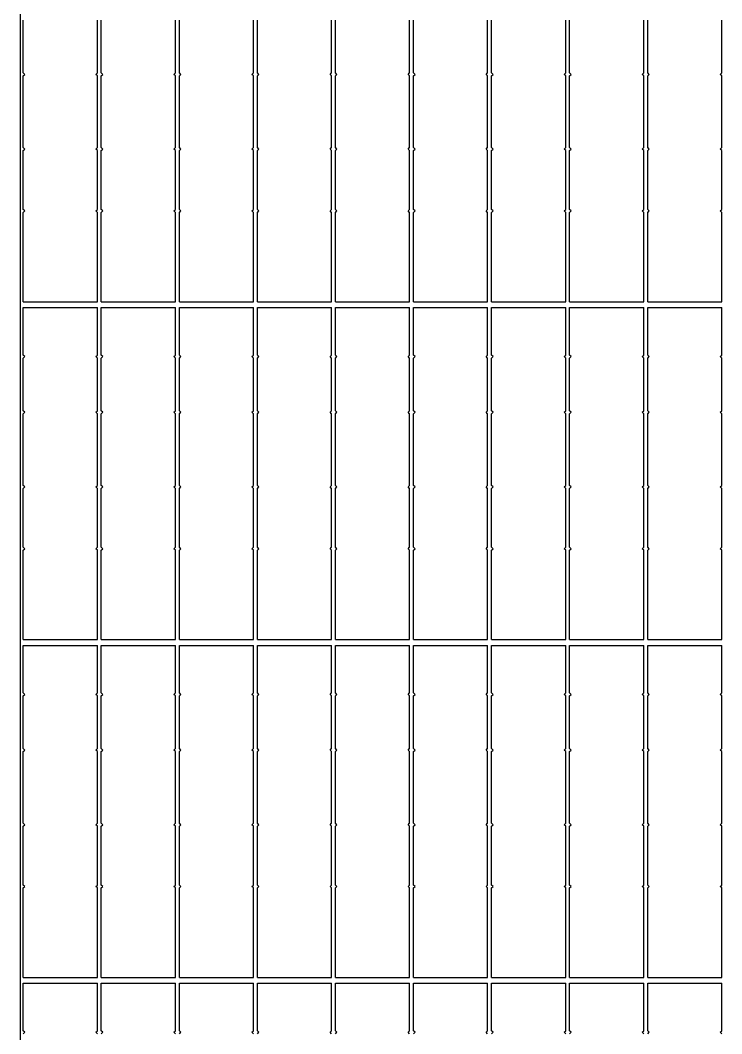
# Model space of a CAD drawing. Header units: millimetres. Extents: x 47861 to 59117, y 10924 to 15324.
# Drawn here: x 57617 to 58327, y 13048 to 14074 of the extents above; entities that cross this region are included whole.
import ezdxf

# ---------------------------------------------------------------- set-up
doc = ezdxf.new("R2010")
doc.units = ezdxf.units.MM

msp = doc.modelspace()

# ---------------------------------------------------------------- linework, layer by layer
at = {"color": 2}
for p, q in [((57617.3, 14809.5), (57617.3, 11009.5)), ((57620.3, 14021.1), (57620.3, 14074.4)), ((57695.3, 14021.1), (57695.3, 14074.4)), ((57699.3, 14021.1), (57699.3, 14074.4)), ((57774.3, 14021.1), (57774.3, 14074.4)), ((57778.3, 14021.1), (57778.3, 14074.4)), ((57853.3, 14021.1), (57853.3, 14074.4)), ((57857.3, 14021.1), (57857.3, 14074.4)), ((57932.3, 14021.1), (57932.3, 14074.4)), ((57936.3, 14021.1), (57936.3, 14074.4)), ((58011.3, 14021.1), (58011.3, 14074.4)), ((58015.3, 14021.1), (58015.3, 14074.4)), ((58090.3, 14021.1), (58090.3, 14074.4)), ((58094.3, 14021.1), (58094.3, 14074.4)), ((58169.3, 14021.1), (58169.3, 14074.4)), ((58173.3, 14021.1), (58173.3, 14074.4)), ((58248.3, 14021.1), (58248.3, 14074.4)), ((58252.3, 14021.1), (58252.3, 14074.4)), ((58327.3, 14021.1), (58327.3, 14074.4)), ((57621.8, 14019.6), (57620.3, 14021.1)), ((57620.3, 14018.1), (57621.8, 14019.6)), ((57620.3, 13945.5), (57620.3, 14018.1)), ((57693.8, 14019.6), (57695.3, 14021.1)), ((57695.3, 14018.1), (57693.8, 14019.6)), ((57695.3, 13945.5), (57695.3, 14018.1)), ((57700.8, 14019.6), (57699.3, 14021.1)), ((57699.3, 14018.1), (57700.8, 14019.6)), ((57699.3, 13945.5), (57699.3, 14018.1)), ((57772.8, 14019.6), (57774.3, 14021.1)), ((57774.3, 14018.1), (57772.8, 14019.6)), ((57774.3, 13945.5), (57774.3, 14018.1)), ((57779.8, 14019.6), (57778.3, 14021.1)), ((57778.3, 14018.1), (57779.8, 14019.6)), ((57778.3, 13945.5), (57778.3, 14018.1)), ((57851.8, 14019.6), (57853.3, 14021.1)), ((57853.3, 14018.1), (57851.8, 14019.6)), ((57853.3, 13945.5), (57853.3, 14018.1)), ((57858.8, 14019.6), (57857.3, 14021.1)), ((57857.3, 14018.1), (57858.8, 14019.6)), ((57857.3, 13945.5), (57857.3, 14018.1)), ((57930.8, 14019.6), (57932.3, 14021.1)), ((57932.3, 14018.1), (57930.8, 14019.6)), ((57932.3, 13945.5), (57932.3, 14018.1)), ((57937.8, 14019.6), (57936.3, 14021.1)), ((57936.3, 14018.1), (57937.8, 14019.6)), ((57936.3, 13945.5), (57936.3, 14018.1)), ((58009.8, 14019.6), (58011.3, 14021.1)), ((58011.3, 14018.1), (58009.8, 14019.6)), ((58011.3, 13945.5), (58011.3, 14018.1)), ((58016.8, 14019.6), (58015.3, 14021.1)), ((58015.3, 14018.1), (58016.8, 14019.6)), ((58015.3, 13945.5), (58015.3, 14018.1)), ((58088.8, 14019.6), (58090.3, 14021.1)), ((58090.3, 14018.1), (58088.8, 14019.6)), ((58090.3, 13945.5), (58090.3, 14018.1)), ((58095.8, 14019.6), (58094.3, 14021.1)), ((58094.3, 14018.1), (58095.8, 14019.6)), ((58094.3, 13945.5), (58094.3, 14018.1)), ((58167.8, 14019.6), (58169.3, 14021.1)), ((58169.3, 14018.1), (58167.8, 14019.6)), ((58169.3, 13945.5), (58169.3, 14018.1)), ((58174.8, 14019.6), (58173.3, 14021.1)), ((58173.3, 14018.1), (58174.8, 14019.6)), ((58173.3, 13945.5), (58173.3, 14018.1)), ((58246.8, 14019.6), (58248.3, 14021.1)), ((58248.3, 14018.1), (58246.8, 14019.6)), ((58248.3, 13945.5), (58248.3, 14018.1)), ((58253.8, 14019.6), (58252.3, 14021.1)), ((58252.3, 14018.1), (58253.8, 14019.6)), ((58252.3, 13945.5), (58252.3, 14018.1)), ((58325.8, 14019.6), (58327.3, 14021.1)), ((58327.3, 14018.1), (58325.8, 14019.6)), ((58327.3, 13945.5), (58327.3, 14018.1)), ((57621.8, 13944), (57620.3, 13945.5)), ((57620.3, 13942.5), (57621.8, 13944)), ((57693.8, 13944), (57695.3, 13945.5)), ((57695.3, 13942.5), (57693.8, 13944)), ((57700.8, 13944), (57699.3, 13945.5)), ((57699.3, 13942.5), (57700.8, 13944)), ((57772.8, 13944), (57774.3, 13945.5)), ((57774.3, 13942.5), (57772.8, 13944)), ((57779.8, 13944), (57778.3, 13945.5)), ((57778.3, 13942.5), (57779.8, 13944)), ((57851.8, 13944), (57853.3, 13945.5)), ((57853.3, 13942.5), (57851.8, 13944)), ((57858.8, 13944), (57857.3, 13945.5)), ((57857.3, 13942.5), (57858.8, 13944)), ((57930.8, 13944), (57932.3, 13945.5)), ((57932.3, 13942.5), (57930.8, 13944)), ((57937.8, 13944), (57936.3, 13945.5)), ((57936.3, 13942.5), (57937.8, 13944)), ((58009.8, 13944), (58011.3, 13945.5)), ((58011.3, 13942.5), (58009.8, 13944)), ((58016.8, 13944), (58015.3, 13945.5)), ((58015.3, 13942.5), (58016.8, 13944)), ((58088.8, 13944), (58090.3, 13945.5)), ((58090.3, 13942.5), (58088.8, 13944)), ((58095.8, 13944), (58094.3, 13945.5)), ((58094.3, 13942.5), (58095.8, 13944)), ((58167.8, 13944), (58169.3, 13945.5)), ((58169.3, 13942.5), (58167.8, 13944)), ((58174.8, 13944), (58173.3, 13945.5)), ((58173.3, 13942.5), (58174.8, 13944)), ((58246.8, 13944), (58248.3, 13945.5)), ((58248.3, 13942.5), (58246.8, 13944)), ((58253.8, 13944), (58252.3, 13945.5)), ((58252.3, 13942.5), (58253.8, 13944)), ((58325.8, 13944), (58327.3, 13945.5)), ((58327.3, 13942.5), (58325.8, 13944)), ((57620.3, 13883), (57620.3, 13942.5)), ((57695.3, 13883), (57695.3, 13942.5)), ((57699.3, 13883), (57699.3, 13942.5)), ((57774.3, 13883), (57774.3, 13942.5)), ((57778.3, 13883), (57778.3, 13942.5)), ((57853.3, 13883), (57853.3, 13942.5)), ((57857.3, 13883), (57857.3, 13942.5)), ((57932.3, 13883), (57932.3, 13942.5)), ((57936.3, 13883), (57936.3, 13942.5)), ((58011.3, 13883), (58011.3, 13942.5)), ((58015.3, 13883), (58015.3, 13942.5)), ((58090.3, 13883), (58090.3, 13942.5)), ((58094.3, 13883), (58094.3, 13942.5)), ((58169.3, 13883), (58169.3, 13942.5)), ((58173.3, 13883), (58173.3, 13942.5)), ((58248.3, 13883), (58248.3, 13942.5)), ((58252.3, 13883), (58252.3, 13942.5)), ((58327.3, 13883), (58327.3, 13942.5)), ((57621.8, 13881.5), (57620.3, 13883)), ((57693.8, 13881.5), (57695.3, 13883)), ((57700.8, 13881.5), (57699.3, 13883)), ((57772.8, 13881.5), (57774.3, 13883)), ((57779.8, 13881.5), (57778.3, 13883)), ((57851.8, 13881.5), (57853.3, 13883)), ((57858.8, 13881.5), (57857.3, 13883)), ((57930.8, 13881.5), (57932.3, 13883)), ((57937.8, 13881.5), (57936.3, 13883)), ((58009.8, 13881.5), (58011.3, 13883)), ((58016.8, 13881.5), (58015.3, 13883)), ((58088.8, 13881.5), (58090.3, 13883)), ((58095.8, 13881.5), (58094.3, 13883)), ((58167.8, 13881.5), (58169.3, 13883)), ((58174.8, 13881.5), (58173.3, 13883)), ((58246.8, 13881.5), (58248.3, 13883)), ((58253.8, 13881.5), (58252.3, 13883)), ((58325.8, 13881.5), (58327.3, 13883)), ((57620.3, 13880), (57621.8, 13881.5)), ((57620.3, 13789.5), (57620.3, 13880)), ((57695.3, 13880), (57693.8, 13881.5)), ((57695.3, 13789.5), (57695.3, 13880)), ((57699.3, 13880), (57700.8, 13881.5)), ((57699.3, 13789.5), (57699.3, 13880)), ((57774.3, 13880), (57772.8, 13881.5)), ((57774.3, 13789.5), (57774.3, 13880)), ((57778.3, 13880), (57779.8, 13881.5)), ((57778.3, 13789.5), (57778.3, 13880)), ((57853.3, 13880), (57851.8, 13881.5)), ((57853.3, 13789.5), (57853.3, 13880)), ((57857.3, 13880), (57858.8, 13881.5)), ((57857.3, 13789.5), (57857.3, 13880)), ((57932.3, 13880), (57930.8, 13881.5)), ((57932.3, 13789.5), (57932.3, 13880)), ((57936.3, 13880), (57937.8, 13881.5)), ((57936.3, 13789.5), (57936.3, 13880)), ((58011.3, 13880), (58009.8, 13881.5)), ((58011.3, 13789.5), (58011.3, 13880)), ((58015.3, 13880), (58016.8, 13881.5)), ((58015.3, 13789.5), (58015.3, 13880)), ((58090.3, 13880), (58088.8, 13881.5)), ((58090.3, 13789.5), (58090.3, 13880)), ((58094.3, 13880), (58095.8, 13881.5)), ((58094.3, 13789.5), (58094.3, 13880)), ((58169.3, 13880), (58167.8, 13881.5)), ((58169.3, 13789.5), (58169.3, 13880)), ((58173.3, 13880), (58174.8, 13881.5)), ((58173.3, 13789.5), (58173.3, 13880)), ((58248.3, 13880), (58246.8, 13881.5)), ((58248.3, 13789.5), (58248.3, 13880)), ((58252.3, 13880), (58253.8, 13881.5)), ((58252.3, 13789.5), (58252.3, 13880)), ((58327.3, 13880), (58325.8, 13881.5)), ((58327.3, 13789.5), (58327.3, 13880)), ((57620.3, 13789.5), (57695.3, 13789.5)), ((57699.3, 13789.5), (57774.3, 13789.5)), ((57778.3, 13789.5), (57853.3, 13789.5)), ((57857.3, 13789.5), (57932.3, 13789.5)), ((57936.3, 13789.5), (58011.3, 13789.5)), ((58015.3, 13789.5), (58090.3, 13789.5)), ((58094.3, 13789.5), (58169.3, 13789.5)), ((58173.3, 13789.5), (58248.3, 13789.5)), ((58252.3, 13789.5), (58327.3, 13789.5)), ((57620.3, 13735.4), (57620.3, 13783.5)), ((57620.3, 13783.5), (57695.3, 13783.5)), ((57695.3, 13735.4), (57695.3, 13783.5)), ((57699.3, 13735.4), (57699.3, 13783.5)), ((57699.3, 13783.5), (57774.3, 13783.5)), ((57774.3, 13735.4), (57774.3, 13783.5)), ((57778.3, 13735.4), (57778.3, 13783.5)), ((57778.3, 13783.5), (57853.3, 13783.5)), ((57853.3, 13735.4), (57853.3, 13783.5)), ((57857.3, 13735.4), (57857.3, 13783.5)), ((57857.3, 13783.5), (57932.3, 13783.5)), ((57932.3, 13735.4), (57932.3, 13783.5)), ((57936.3, 13735.4), (57936.3, 13783.5)), ((57936.3, 13783.5), (58011.3, 13783.5)), ((58011.3, 13735.4), (58011.3, 13783.5)), ((58015.3, 13735.4), (58015.3, 13783.5)), ((58015.3, 13783.5), (58090.3, 13783.5)), ((58090.3, 13735.4), (58090.3, 13783.5)), ((58094.3, 13735.4), (58094.3, 13783.5)), ((58094.3, 13783.5), (58169.3, 13783.5)), ((58169.3, 13735.4), (58169.3, 13783.5)), ((58173.3, 13735.4), (58173.3, 13783.5)), ((58173.3, 13783.5), (58248.3, 13783.5)), ((58248.3, 13735.4), (58248.3, 13783.5)), ((58252.3, 13735.4), (58252.3, 13783.5)), ((58252.3, 13783.5), (58327.3, 13783.5)), ((58327.3, 13735.4), (58327.3, 13783.5)), ((57621.8, 13733.9), (57620.3, 13735.4)), ((57620.3, 13732.4), (57621.8, 13733.9)), ((57620.3, 13679.1), (57620.3, 13732.4)), ((57693.8, 13733.9), (57695.3, 13735.4)), ((57695.3, 13732.4), (57693.8, 13733.9)), ((57695.3, 13679.1), (57695.3, 13732.4)), ((57700.8, 13733.9), (57699.3, 13735.4)), ((57699.3, 13732.4), (57700.8, 13733.9)), ((57699.3, 13679.1), (57699.3, 13732.4)), ((57772.8, 13733.9), (57774.3, 13735.4)), ((57774.3, 13732.4), (57772.8, 13733.9)), ((57774.3, 13679.1), (57774.3, 13732.4)), ((57779.8, 13733.9), (57778.3, 13735.4)), ((57778.3, 13732.4), (57779.8, 13733.9)), ((57778.3, 13679.1), (57778.3, 13732.4)), ((57851.8, 13733.9), (57853.3, 13735.4)), ((57853.3, 13732.4), (57851.8, 13733.9)), ((57853.3, 13679.1), (57853.3, 13732.4)), ((57858.8, 13733.9), (57857.3, 13735.4)), ((57857.3, 13732.4), (57858.8, 13733.9)), ((57857.3, 13679.1), (57857.3, 13732.4)), ((57930.8, 13733.9), (57932.3, 13735.4)), ((57932.3, 13732.4), (57930.8, 13733.9)), ((57932.3, 13679.1), (57932.3, 13732.4)), ((57937.8, 13733.9), (57936.3, 13735.4)), ((57936.3, 13732.4), (57937.8, 13733.9)), ((57936.3, 13679.1), (57936.3, 13732.4)), ((58009.8, 13733.9), (58011.3, 13735.4)), ((58011.3, 13732.4), (58009.8, 13733.9)), ((58011.3, 13679.1), (58011.3, 13732.4)), ((58016.8, 13733.9), (58015.3, 13735.4)), ((58015.3, 13732.4), (58016.8, 13733.9)), ((58015.3, 13679.1), (58015.3, 13732.4)), ((58088.8, 13733.9), (58090.3, 13735.4)), ((58090.3, 13732.4), (58088.8, 13733.9)), ((58090.3, 13679.1), (58090.3, 13732.4)), ((58095.8, 13733.9), (58094.3, 13735.4)), ((58094.3, 13732.4), (58095.8, 13733.9)), ((58094.3, 13679.1), (58094.3, 13732.4)), ((58167.8, 13733.9), (58169.3, 13735.4)), ((58169.3, 13732.4), (58167.8, 13733.9)), ((58169.3, 13679.1), (58169.3, 13732.4)), ((58174.8, 13733.9), (58173.3, 13735.4)), ((58173.3, 13732.4), (58174.8, 13733.9)), ((58173.3, 13679.1), (58173.3, 13732.4)), ((58246.8, 13733.9), (58248.3, 13735.4)), ((58248.3, 13732.4), (58246.8, 13733.9)), ((58248.3, 13679.1), (58248.3, 13732.4)), ((58253.8, 13733.9), (58252.3, 13735.4)), ((58252.3, 13732.4), (58253.8, 13733.9)), ((58252.3, 13679.1), (58252.3, 13732.4)), ((58325.8, 13733.9), (58327.3, 13735.4)), ((58327.3, 13732.4), (58325.8, 13733.9)), ((58327.3, 13679.1), (58327.3, 13732.4)), ((57621.8, 13677.6), (57620.3, 13679.1)), ((57620.3, 13676.1), (57621.8, 13677.6)), ((57693.8, 13677.6), (57695.3, 13679.1)), ((57695.3, 13676.1), (57693.8, 13677.6)), ((57700.8, 13677.6), (57699.3, 13679.1)), ((57699.3, 13676.1), (57700.8, 13677.6)), ((57772.8, 13677.6), (57774.3, 13679.1)), ((57774.3, 13676.1), (57772.8, 13677.6)), ((57779.8, 13677.6), (57778.3, 13679.1)), ((57778.3, 13676.1), (57779.8, 13677.6)), ((57851.8, 13677.6), (57853.3, 13679.1)), ((57853.3, 13676.1), (57851.8, 13677.6)), ((57858.8, 13677.6), (57857.3, 13679.1)), ((57857.3, 13676.1), (57858.8, 13677.6)), ((57930.8, 13677.6), (57932.3, 13679.1)), ((57932.3, 13676.1), (57930.8, 13677.6)), ((57937.8, 13677.6), (57936.3, 13679.1)), ((57936.3, 13676.1), (57937.8, 13677.6)), ((58009.8, 13677.6), (58011.3, 13679.1)), ((58011.3, 13676.1), (58009.8, 13677.6)), ((58016.8, 13677.6), (58015.3, 13679.1)), ((58015.3, 13676.1), (58016.8, 13677.6)), ((58088.8, 13677.6), (58090.3, 13679.1)), ((58090.3, 13676.1), (58088.8, 13677.6)), ((58095.8, 13677.6), (58094.3, 13679.1)), ((58094.3, 13676.1), (58095.8, 13677.6)), ((58167.8, 13677.6), (58169.3, 13679.1)), ((58169.3, 13676.1), (58167.8, 13677.6)), ((58174.8, 13677.6), (58173.3, 13679.1)), ((58173.3, 13676.1), (58174.8, 13677.6)), ((58246.8, 13677.6), (58248.3, 13679.1)), ((58248.3, 13676.1), (58246.8, 13677.6)), ((58253.8, 13677.6), (58252.3, 13679.1)), ((58252.3, 13676.1), (58253.8, 13677.6)), ((58325.8, 13677.6), (58327.3, 13679.1)), ((58327.3, 13676.1), (58325.8, 13677.6)), ((57620.3, 13603.5), (57620.3, 13676.1)), ((57695.3, 13603.5), (57695.3, 13676.1)), ((57699.3, 13603.5), (57699.3, 13676.1)), ((57774.3, 13603.5), (57774.3, 13676.1)), ((57778.3, 13603.5), (57778.3, 13676.1)), ((57853.3, 13603.5), (57853.3, 13676.1)), ((57857.3, 13603.5), (57857.3, 13676.1)), ((57932.3, 13603.5), (57932.3, 13676.1)), ((57936.3, 13603.5), (57936.3, 13676.1)), ((58011.3, 13603.5), (58011.3, 13676.1)), ((58015.3, 13603.5), (58015.3, 13676.1)), ((58090.3, 13603.5), (58090.3, 13676.1)), ((58094.3, 13603.5), (58094.3, 13676.1)), ((58169.3, 13603.5), (58169.3, 13676.1)), ((58173.3, 13603.5), (58173.3, 13676.1)), ((58248.3, 13603.5), (58248.3, 13676.1)), ((58252.3, 13603.5), (58252.3, 13676.1)), ((58327.3, 13603.5), (58327.3, 13676.1)), ((57621.8, 13602), (57620.3, 13603.5)), ((57620.3, 13600.5), (57621.8, 13602)), ((57620.3, 13541), (57620.3, 13600.5)), ((57693.8, 13602), (57695.3, 13603.5)), ((57695.3, 13600.5), (57693.8, 13602)), ((57695.3, 13541), (57695.3, 13600.5)), ((57700.8, 13602), (57699.3, 13603.5)), ((57699.3, 13600.5), (57700.8, 13602)), ((57699.3, 13541), (57699.3, 13600.5)), ((57772.8, 13602), (57774.3, 13603.5)), ((57774.3, 13600.5), (57772.8, 13602)), ((57774.3, 13541), (57774.3, 13600.5)), ((57779.8, 13602), (57778.3, 13603.5)), ((57778.3, 13600.5), (57779.8, 13602)), ((57778.3, 13541), (57778.3, 13600.5)), ((57851.8, 13602), (57853.3, 13603.5)), ((57853.3, 13600.5), (57851.8, 13602)), ((57853.3, 13541), (57853.3, 13600.5)), ((57858.8, 13602), (57857.3, 13603.5)), ((57857.3, 13600.5), (57858.8, 13602)), ((57857.3, 13541), (57857.3, 13600.5)), ((57930.8, 13602), (57932.3, 13603.5)), ((57932.3, 13600.5), (57930.8, 13602)), ((57932.3, 13541), (57932.3, 13600.5)), ((57937.8, 13602), (57936.3, 13603.5)), ((57936.3, 13600.5), (57937.8, 13602)), ((57936.3, 13541), (57936.3, 13600.5)), ((58009.8, 13602), (58011.3, 13603.5)), ((58011.3, 13600.5), (58009.8, 13602)), ((58011.3, 13541), (58011.3, 13600.5)), ((58016.8, 13602), (58015.3, 13603.5)), ((58015.3, 13600.5), (58016.8, 13602)), ((58015.3, 13541), (58015.3, 13600.5)), ((58088.8, 13602), (58090.3, 13603.5)), ((58090.3, 13600.5), (58088.8, 13602)), ((58090.3, 13541), (58090.3, 13600.5)), ((58095.8, 13602), (58094.3, 13603.5)), ((58094.3, 13600.5), (58095.8, 13602)), ((58094.3, 13541), (58094.3, 13600.5)), ((58167.8, 13602), (58169.3, 13603.5)), ((58169.3, 13600.5), (58167.8, 13602)), ((58169.3, 13541), (58169.3, 13600.5)), ((58174.8, 13602), (58173.3, 13603.5)), ((58173.3, 13600.5), (58174.8, 13602)), ((58173.3, 13541), (58173.3, 13600.5)), ((58246.8, 13602), (58248.3, 13603.5)), ((58248.3, 13600.5), (58246.8, 13602)), ((58248.3, 13541), (58248.3, 13600.5)), ((58253.8, 13602), (58252.3, 13603.5)), ((58252.3, 13600.5), (58253.8, 13602)), ((58252.3, 13541), (58252.3, 13600.5)), ((58325.8, 13602), (58327.3, 13603.5)), ((58327.3, 13600.5), (58325.8, 13602)), ((58327.3, 13541), (58327.3, 13600.5)), ((57621.8, 13539.5), (57620.3, 13541)), ((57620.3, 13538), (57621.8, 13539.5)), ((57620.3, 13447.5), (57620.3, 13538)), ((57693.8, 13539.5), (57695.3, 13541)), ((57695.3, 13538), (57693.8, 13539.5)), ((57695.3, 13447.5), (57695.3, 13538)), ((57700.8, 13539.5), (57699.3, 13541)), ((57699.3, 13538), (57700.8, 13539.5)), ((57699.3, 13447.5), (57699.3, 13538)), ((57772.8, 13539.5), (57774.3, 13541)), ((57774.3, 13538), (57772.8, 13539.5)), ((57774.3, 13447.5), (57774.3, 13538)), ((57779.8, 13539.5), (57778.3, 13541)), ((57778.3, 13538), (57779.8, 13539.5)), ((57778.3, 13447.5), (57778.3, 13538)), ((57851.8, 13539.5), (57853.3, 13541)), ((57853.3, 13538), (57851.8, 13539.5)), ((57853.3, 13447.5), (57853.3, 13538)), ((57858.8, 13539.5), (57857.3, 13541)), ((57857.3, 13538), (57858.8, 13539.5)), ((57857.3, 13447.5), (57857.3, 13538)), ((57930.8, 13539.5), (57932.3, 13541)), ((57932.3, 13538), (57930.8, 13539.5)), ((57932.3, 13447.5), (57932.3, 13538)), ((57937.8, 13539.5), (57936.3, 13541)), ((57936.3, 13538), (57937.8, 13539.5)), ((57936.3, 13447.5), (57936.3, 13538)), ((58009.8, 13539.5), (58011.3, 13541)), ((58011.3, 13538), (58009.8, 13539.5)), ((58011.3, 13447.5), (58011.3, 13538)), ((58016.8, 13539.5), (58015.3, 13541)), ((58015.3, 13538), (58016.8, 13539.5)), ((58015.3, 13447.5), (58015.3, 13538)), ((58088.8, 13539.5), (58090.3, 13541)), ((58090.3, 13538), (58088.8, 13539.5)), ((58090.3, 13447.5), (58090.3, 13538)), ((58095.8, 13539.5), (58094.3, 13541)), ((58094.3, 13538), (58095.8, 13539.5)), ((58094.3, 13447.5), (58094.3, 13538)), ((58167.8, 13539.5), (58169.3, 13541)), ((58169.3, 13538), (58167.8, 13539.5)), ((58169.3, 13447.5), (58169.3, 13538)), ((58174.8, 13539.5), (58173.3, 13541)), ((58173.3, 13538), (58174.8, 13539.5)), ((58173.3, 13447.5), (58173.3, 13538)), ((58246.8, 13539.5), (58248.3, 13541)), ((58248.3, 13538), (58246.8, 13539.5)), ((58248.3, 13447.5), (58248.3, 13538)), ((58253.8, 13539.5), (58252.3, 13541)), ((58252.3, 13538), (58253.8, 13539.5)), ((58252.3, 13447.5), (58252.3, 13538)), ((58325.8, 13539.5), (58327.3, 13541)), ((58327.3, 13538), (58325.8, 13539.5)), ((58327.3, 13447.5), (58327.3, 13538)), ((57620.3, 13447.5), (57695.3, 13447.5)), ((57620.3, 13393.4), (57620.3, 13441.5)), ((57620.3, 13441.5), (57695.3, 13441.5)), ((57695.3, 13393.4), (57695.3, 13441.5)), ((57699.3, 13447.5), (57774.3, 13447.5)), ((57699.3, 13393.4), (57699.3, 13441.5)), ((57699.3, 13441.5), (57774.3, 13441.5)), ((57774.3, 13393.4), (57774.3, 13441.5)), ((57778.3, 13447.5), (57853.3, 13447.5)), ((57778.3, 13393.4), (57778.3, 13441.5)), ((57778.3, 13441.5), (57853.3, 13441.5)), ((57853.3, 13393.4), (57853.3, 13441.5)), ((57857.3, 13447.5), (57932.3, 13447.5)), ((57857.3, 13393.4), (57857.3, 13441.5)), ((57857.3, 13441.5), (57932.3, 13441.5)), ((57932.3, 13393.4), (57932.3, 13441.5)), ((57936.3, 13447.5), (58011.3, 13447.5)), ((57936.3, 13393.4), (57936.3, 13441.5)), ((57936.3, 13441.5), (58011.3, 13441.5)), ((58011.3, 13393.4), (58011.3, 13441.5)), ((58015.3, 13447.5), (58090.3, 13447.5)), ((58015.3, 13393.4), (58015.3, 13441.5)), ((58015.3, 13441.5), (58090.3, 13441.5)), ((58090.3, 13393.4), (58090.3, 13441.5)), ((58094.3, 13447.5), (58169.3, 13447.5)), ((58094.3, 13393.4), (58094.3, 13441.5)), ((58094.3, 13441.5), (58169.3, 13441.5)), ((58169.3, 13393.4), (58169.3, 13441.5)), ((58173.3, 13447.5), (58248.3, 13447.5)), ((58173.3, 13393.4), (58173.3, 13441.5)), ((58173.3, 13441.5), (58248.3, 13441.5)), ((58248.3, 13393.4), (58248.3, 13441.5)), ((58252.3, 13447.5), (58327.3, 13447.5)), ((58252.3, 13393.4), (58252.3, 13441.5)), ((58252.3, 13441.5), (58327.3, 13441.5)), ((58327.3, 13393.4), (58327.3, 13441.5)), ((57621.8, 13391.9), (57620.3, 13393.4)), ((57620.3, 13390.4), (57621.8, 13391.9)), ((57620.3, 13337.1), (57620.3, 13390.4)), ((57693.8, 13391.9), (57695.3, 13393.4)), ((57695.3, 13390.4), (57693.8, 13391.9)), ((57695.3, 13337.1), (57695.3, 13390.4)), ((57700.8, 13391.9), (57699.3, 13393.4)), ((57699.3, 13390.4), (57700.8, 13391.9)), ((57699.3, 13337.1), (57699.3, 13390.4)), ((57772.8, 13391.9), (57774.3, 13393.4)), ((57774.3, 13390.4), (57772.8, 13391.9)), ((57774.3, 13337.1), (57774.3, 13390.4)), ((57779.8, 13391.9), (57778.3, 13393.4)), ((57778.3, 13390.4), (57779.8, 13391.9)), ((57778.3, 13337.1), (57778.3, 13390.4)), ((57851.8, 13391.9), (57853.3, 13393.4)), ((57853.3, 13390.4), (57851.8, 13391.9)), ((57853.3, 13337.1), (57853.3, 13390.4)), ((57858.8, 13391.9), (57857.3, 13393.4)), ((57857.3, 13390.4), (57858.8, 13391.9)), ((57857.3, 13337.1), (57857.3, 13390.4)), ((57930.8, 13391.9), (57932.3, 13393.4)), ((57932.3, 13390.4), (57930.8, 13391.9)), ((57932.3, 13337.1), (57932.3, 13390.4)), ((57937.8, 13391.9), (57936.3, 13393.4)), ((57936.3, 13390.4), (57937.8, 13391.9)), ((57936.3, 13337.1), (57936.3, 13390.4)), ((58009.8, 13391.9), (58011.3, 13393.4)), ((58011.3, 13390.4), (58009.8, 13391.9)), ((58011.3, 13337.1), (58011.3, 13390.4)), ((58016.8, 13391.9), (58015.3, 13393.4)), ((58015.3, 13390.4), (58016.8, 13391.9)), ((58015.3, 13337.1), (58015.3, 13390.4)), ((58088.8, 13391.9), (58090.3, 13393.4)), ((58090.3, 13390.4), (58088.8, 13391.9)), ((58090.3, 13337.1), (58090.3, 13390.4)), ((58095.8, 13391.9), (58094.3, 13393.4)), ((58094.3, 13390.4), (58095.8, 13391.9)), ((58094.3, 13337.1), (58094.3, 13390.4)), ((58167.8, 13391.9), (58169.3, 13393.4)), ((58169.3, 13390.4), (58167.8, 13391.9)), ((58169.3, 13337.1), (58169.3, 13390.4)), ((58174.8, 13391.9), (58173.3, 13393.4)), ((58173.3, 13390.4), (58174.8, 13391.9)), ((58173.3, 13337.1), (58173.3, 13390.4)), ((58246.8, 13391.9), (58248.3, 13393.4)), ((58248.3, 13390.4), (58246.8, 13391.9)), ((58248.3, 13337.1), (58248.3, 13390.4)), ((58253.8, 13391.9), (58252.3, 13393.4)), ((58252.3, 13390.4), (58253.8, 13391.9)), ((58252.3, 13337.1), (58252.3, 13390.4)), ((58325.8, 13391.9), (58327.3, 13393.4)), ((58327.3, 13390.4), (58325.8, 13391.9)), ((58327.3, 13337.1), (58327.3, 13390.4)), ((57621.8, 13335.6), (57620.3, 13337.1)), ((57620.3, 13334.1), (57621.8, 13335.6)), ((57620.3, 13261.5), (57620.3, 13334.1)), ((57693.8, 13335.6), (57695.3, 13337.1)), ((57695.3, 13334.1), (57693.8, 13335.6)), ((57695.3, 13261.5), (57695.3, 13334.1)), ((57700.8, 13335.6), (57699.3, 13337.1)), ((57699.3, 13334.1), (57700.8, 13335.6)), ((57699.3, 13261.5), (57699.3, 13334.1)), ((57772.8, 13335.6), (57774.3, 13337.1)), ((57774.3, 13334.1), (57772.8, 13335.6)), ((57774.3, 13261.5), (57774.3, 13334.1)), ((57779.8, 13335.6), (57778.3, 13337.1)), ((57778.3, 13334.1), (57779.8, 13335.6)), ((57778.3, 13261.5), (57778.3, 13334.1)), ((57851.8, 13335.6), (57853.3, 13337.1)), ((57853.3, 13334.1), (57851.8, 13335.6)), ((57853.3, 13261.5), (57853.3, 13334.1)), ((57858.8, 13335.6), (57857.3, 13337.1)), ((57857.3, 13334.1), (57858.8, 13335.6)), ((57857.3, 13261.5), (57857.3, 13334.1)), ((57930.8, 13335.6), (57932.3, 13337.1)), ((57932.3, 13334.1), (57930.8, 13335.6)), ((57932.3, 13261.5), (57932.3, 13334.1)), ((57937.8, 13335.6), (57936.3, 13337.1)), ((57936.3, 13334.1), (57937.8, 13335.6)), ((57936.3, 13261.5), (57936.3, 13334.1)), ((58009.8, 13335.6), (58011.3, 13337.1)), ((58011.3, 13334.1), (58009.8, 13335.6)), ((58011.3, 13261.5), (58011.3, 13334.1)), ((58016.8, 13335.6), (58015.3, 13337.1)), ((58015.3, 13334.1), (58016.8, 13335.6)), ((58015.3, 13261.5), (58015.3, 13334.1)), ((58088.8, 13335.6), (58090.3, 13337.1)), ((58090.3, 13334.1), (58088.8, 13335.6)), ((58090.3, 13261.5), (58090.3, 13334.1)), ((58095.8, 13335.6), (58094.3, 13337.1)), ((58094.3, 13334.1), (58095.8, 13335.6)), ((58094.3, 13261.5), (58094.3, 13334.1)), ((58167.8, 13335.6), (58169.3, 13337.1)), ((58169.3, 13334.1), (58167.8, 13335.6)), ((58169.3, 13261.5), (58169.3, 13334.1)), ((58174.8, 13335.6), (58173.3, 13337.1)), ((58173.3, 13334.1), (58174.8, 13335.6)), ((58173.3, 13261.5), (58173.3, 13334.1)), ((58246.8, 13335.6), (58248.3, 13337.1)), ((58248.3, 13334.1), (58246.8, 13335.6)), ((58248.3, 13261.5), (58248.3, 13334.1)), ((58253.8, 13335.6), (58252.3, 13337.1)), ((58252.3, 13334.1), (58253.8, 13335.6)), ((58252.3, 13261.5), (58252.3, 13334.1)), ((58325.8, 13335.6), (58327.3, 13337.1)), ((58327.3, 13334.1), (58325.8, 13335.6)), ((58327.3, 13261.5), (58327.3, 13334.1)), ((57621.8, 13260), (57620.3, 13261.5)), ((57620.3, 13258.5), (57621.8, 13260)), ((57620.3, 13199), (57620.3, 13258.5)), ((57693.8, 13260), (57695.3, 13261.5)), ((57695.3, 13258.5), (57693.8, 13260)), ((57695.3, 13199), (57695.3, 13258.5)), ((57700.8, 13260), (57699.3, 13261.5)), ((57699.3, 13258.5), (57700.8, 13260)), ((57699.3, 13199), (57699.3, 13258.5)), ((57772.8, 13260), (57774.3, 13261.5)), ((57774.3, 13258.5), (57772.8, 13260)), ((57774.3, 13199), (57774.3, 13258.5)), ((57779.8, 13260), (57778.3, 13261.5)), ((57778.3, 13258.5), (57779.8, 13260)), ((57778.3, 13199), (57778.3, 13258.5)), ((57851.8, 13260), (57853.3, 13261.5)), ((57853.3, 13258.5), (57851.8, 13260)), ((57853.3, 13199), (57853.3, 13258.5)), ((57858.8, 13260), (57857.3, 13261.5)), ((57857.3, 13258.5), (57858.8, 13260)), ((57857.3, 13199), (57857.3, 13258.5)), ((57930.8, 13260), (57932.3, 13261.5)), ((57932.3, 13258.5), (57930.8, 13260)), ((57932.3, 13199), (57932.3, 13258.5)), ((57937.8, 13260), (57936.3, 13261.5)), ((57936.3, 13258.5), (57937.8, 13260)), ((57936.3, 13199), (57936.3, 13258.5)), ((58009.8, 13260), (58011.3, 13261.5)), ((58011.3, 13258.5), (58009.8, 13260)), ((58011.3, 13199), (58011.3, 13258.5)), ((58016.8, 13260), (58015.3, 13261.5)), ((58015.3, 13258.5), (58016.8, 13260)), ((58015.3, 13199), (58015.3, 13258.5)), ((58088.8, 13260), (58090.3, 13261.5)), ((58090.3, 13258.5), (58088.8, 13260)), ((58090.3, 13199), (58090.3, 13258.5)), ((58095.8, 13260), (58094.3, 13261.5)), ((58094.3, 13258.5), (58095.8, 13260)), ((58094.3, 13199), (58094.3, 13258.5)), ((58167.8, 13260), (58169.3, 13261.5)), ((58169.3, 13258.5), (58167.8, 13260)), ((58169.3, 13199), (58169.3, 13258.5)), ((58174.8, 13260), (58173.3, 13261.5)), ((58173.3, 13258.5), (58174.8, 13260)), ((58173.3, 13199), (58173.3, 13258.5)), ((58246.8, 13260), (58248.3, 13261.5)), ((58248.3, 13258.5), (58246.8, 13260)), ((58248.3, 13199), (58248.3, 13258.5)), ((58253.8, 13260), (58252.3, 13261.5)), ((58252.3, 13258.5), (58253.8, 13260)), ((58252.3, 13199), (58252.3, 13258.5)), ((58325.8, 13260), (58327.3, 13261.5)), ((58327.3, 13258.5), (58325.8, 13260)), ((58327.3, 13199), (58327.3, 13258.5)), ((57621.8, 13197.5), (57620.3, 13199)), ((57620.3, 13196), (57621.8, 13197.5)), ((57620.3, 13105.5), (57620.3, 13196)), ((57693.8, 13197.5), (57695.3, 13199)), ((57695.3, 13196), (57693.8, 13197.5)), ((57695.3, 13105.5), (57695.3, 13196)), ((57700.8, 13197.5), (57699.3, 13199)), ((57699.3, 13196), (57700.8, 13197.5)), ((57699.3, 13105.5), (57699.3, 13196)), ((57772.8, 13197.5), (57774.3, 13199)), ((57774.3, 13196), (57772.8, 13197.5)), ((57774.3, 13105.5), (57774.3, 13196)), ((57779.8, 13197.5), (57778.3, 13199)), ((57778.3, 13196), (57779.8, 13197.5)), ((57778.3, 13105.5), (57778.3, 13196)), ((57851.8, 13197.5), (57853.3, 13199)), ((57853.3, 13196), (57851.8, 13197.5)), ((57853.3, 13105.5), (57853.3, 13196)), ((57858.8, 13197.5), (57857.3, 13199)), ((57857.3, 13196), (57858.8, 13197.5)), ((57857.3, 13105.5), (57857.3, 13196)), ((57930.8, 13197.5), (57932.3, 13199)), ((57932.3, 13196), (57930.8, 13197.5)), ((57932.3, 13105.5), (57932.3, 13196)), ((57937.8, 13197.5), (57936.3, 13199)), ((57936.3, 13196), (57937.8, 13197.5)), ((57936.3, 13105.5), (57936.3, 13196)), ((58009.8, 13197.5), (58011.3, 13199)), ((58011.3, 13196), (58009.8, 13197.5)), ((58011.3, 13105.5), (58011.3, 13196)), ((58016.8, 13197.5), (58015.3, 13199)), ((58015.3, 13196), (58016.8, 13197.5)), ((58015.3, 13105.5), (58015.3, 13196)), ((58088.8, 13197.5), (58090.3, 13199)), ((58090.3, 13196), (58088.8, 13197.5)), ((58090.3, 13105.5), (58090.3, 13196)), ((58095.8, 13197.5), (58094.3, 13199)), ((58094.3, 13196), (58095.8, 13197.5)), ((58094.3, 13105.5), (58094.3, 13196)), ((58167.8, 13197.5), (58169.3, 13199)), ((58169.3, 13196), (58167.8, 13197.5)), ((58169.3, 13105.5), (58169.3, 13196)), ((58174.8, 13197.5), (58173.3, 13199)), ((58173.3, 13196), (58174.8, 13197.5)), ((58173.3, 13105.5), (58173.3, 13196)), ((58246.8, 13197.5), (58248.3, 13199)), ((58248.3, 13196), (58246.8, 13197.5)), ((58248.3, 13105.5), (58248.3, 13196)), ((58253.8, 13197.5), (58252.3, 13199)), ((58252.3, 13196), (58253.8, 13197.5)), ((58252.3, 13105.5), (58252.3, 13196)), ((58325.8, 13197.5), (58327.3, 13199)), ((58327.3, 13196), (58325.8, 13197.5)), ((58327.3, 13105.5), (58327.3, 13196)), ((57620.3, 13105.5), (57695.3, 13105.5)), ((57699.3, 13105.5), (57774.3, 13105.5)), ((57778.3, 13105.5), (57853.3, 13105.5)), ((57857.3, 13105.5), (57932.3, 13105.5)), ((57936.3, 13105.5), (58011.3, 13105.5)), ((58015.3, 13105.5), (58090.3, 13105.5)), ((58094.3, 13105.5), (58169.3, 13105.5)), ((58173.3, 13105.5), (58248.3, 13105.5)), ((58252.3, 13105.5), (58327.3, 13105.5)), ((57620.3, 13051.4), (57620.3, 13099.5)), ((57620.3, 13099.5), (57695.3, 13099.5)), ((57695.3, 13051.4), (57695.3, 13099.5)), ((57699.3, 13051.4), (57699.3, 13099.5)), ((57699.3, 13099.5), (57774.3, 13099.5)), ((57774.3, 13051.4), (57774.3, 13099.5)), ((57778.3, 13051.4), (57778.3, 13099.5)), ((57778.3, 13099.5), (57853.3, 13099.5)), ((57853.3, 13051.4), (57853.3, 13099.5)), ((57857.3, 13051.4), (57857.3, 13099.5)), ((57857.3, 13099.5), (57932.3, 13099.5)), ((57932.3, 13051.4), (57932.3, 13099.5)), ((57936.3, 13051.4), (57936.3, 13099.5)), ((57936.3, 13099.5), (58011.3, 13099.5)), ((58011.3, 13051.4), (58011.3, 13099.5)), ((58015.3, 13051.4), (58015.3, 13099.5)), ((58015.3, 13099.5), (58090.3, 13099.5)), ((58090.3, 13051.4), (58090.3, 13099.5)), ((58094.3, 13051.4), (58094.3, 13099.5)), ((58094.3, 13099.5), (58169.3, 13099.5)), ((58169.3, 13051.4), (58169.3, 13099.5)), ((58173.3, 13051.4), (58173.3, 13099.5)), ((58173.3, 13099.5), (58248.3, 13099.5)), ((58248.3, 13051.4), (58248.3, 13099.5)), ((58252.3, 13051.4), (58252.3, 13099.5)), ((58252.3, 13099.5), (58327.3, 13099.5)), ((58327.3, 13051.4), (58327.3, 13099.5)), ((57621.8, 13049.9), (57620.3, 13051.4)), ((57693.8, 13049.9), (57695.3, 13051.4)), ((57700.8, 13049.9), (57699.3, 13051.4)), ((57772.8, 13049.9), (57774.3, 13051.4)), ((57779.8, 13049.9), (57778.3, 13051.4)), ((57851.8, 13049.9), (57853.3, 13051.4)), ((57858.8, 13049.9), (57857.3, 13051.4)), ((57930.8, 13049.9), (57932.3, 13051.4)), ((57937.8, 13049.9), (57936.3, 13051.4)), ((58009.8, 13049.9), (58011.3, 13051.4)), ((58016.8, 13049.9), (58015.3, 13051.4)), ((58088.8, 13049.9), (58090.3, 13051.4)), ((58095.8, 13049.9), (58094.3, 13051.4)), ((58167.8, 13049.9), (58169.3, 13051.4)), ((58174.8, 13049.9), (58173.3, 13051.4)), ((58246.8, 13049.9), (58248.3, 13051.4)), ((58253.8, 13049.9), (58252.3, 13051.4)), ((58325.8, 13049.9), (58327.3, 13051.4)), ((57620.3, 13048.4), (57621.8, 13049.9)), ((57695.3, 13048.4), (57693.8, 13049.9)), ((57699.3, 13048.4), (57700.8, 13049.9)), ((57774.3, 13048.4), (57772.8, 13049.9)), ((57778.3, 13048.4), (57779.8, 13049.9)), ((57853.3, 13048.4), (57851.8, 13049.9)), ((57857.3, 13048.4), (57858.8, 13049.9)), ((57932.3, 13048.4), (57930.8, 13049.9)), ((57936.3, 13048.4), (57937.8, 13049.9)), ((58011.3, 13048.4), (58009.8, 13049.9)), ((58015.3, 13048.4), (58016.8, 13049.9)), ((58090.3, 13048.4), (58088.8, 13049.9)), ((58094.3, 13048.4), (58095.8, 13049.9)), ((58169.3, 13048.4), (58167.8, 13049.9)), ((58173.3, 13048.4), (58174.8, 13049.9)), ((58248.3, 13048.4), (58246.8, 13049.9)), ((58252.3, 13048.4), (58253.8, 13049.9)), ((58327.3, 13048.4), (58325.8, 13049.9))]:
    msp.add_line(p, q, dxfattribs=at)

doc.saveas('drawing.dxf')
